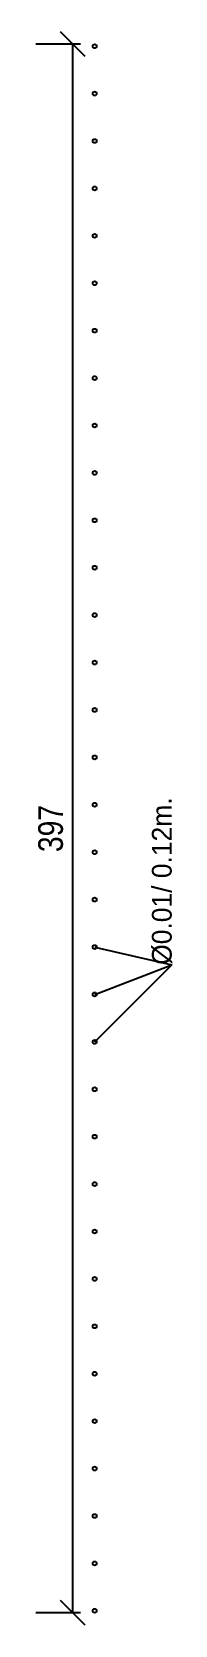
# Model space of a CAD drawing. Header units: metres. Extents: x -0.15 to 0.2, y 0.17 to 4.2.
import ezdxf

# ---------------------------------------------------------------- set-up
doc = ezdxf.new("R2010")
doc.units = ezdxf.units.M
doc.styles.add('OpenSansCondensed-Light', font='OpenSansCondensed-Light.ttf')
doc.dimstyles.new('EZ_M_25_H25_CM', dxfattribs={"dimtxt": 0.0625, "dimasz": 0.0625, "dimexe": 0.09375, "dimexo": 0.03125, "dimgap": 0.025, "dimtad": 1, "dimlfac": 100, "dimzin": 12, "dimdsep": 46, "dimtxsty": 'OpenSansCondensed-Light', "dimtsz": 0.03125, "dimcen": 2.5, "dimazin": 3, "dimtfac": 0.5, "dimtmove": 2, "dimatfit": 3})

msp = doc.modelspace()

# ---------------------------------------------------------------- linework, layer by layer
for p in [(0.005, 1.885), (0.005, 1.645), (0.005, 1.765)]:
    msp.add_line(p, (0.2, 1.84))
for centre in [(0.005, 4.165), (0.005, 4.045), (0.005, 3.925), (0.005, 3.805), (0.005, 3.685), (0.005, 3.565), (0.005, 3.445), (0.005, 3.325), (0.005, 3.205), (0.005, 3.085), (0.005, 2.965), (0.005, 2.845), (0.005, 2.725), (0.005, 2.605), (0.005, 2.485), (0.005, 2.365), (0.005, 2.245), (0.005, 2.125), (0.005, 2.005), (0.005, 1.885), (0.005, 1.765), (0.005, 1.645), (0.005, 1.525), (0.005, 1.405), (0.005, 1.285), (0.005, 1.165), (0.005, 1.045), (0.005, 0.925), (0.005, 0.805), (0.005, 0.685), (0.005, 0.565), (0.005, 0.445), (0.005, 0.325), (0.005, 0.205)]:
    msp.add_circle(centre, 0.005)

# ---------------------------------------------------------------- texts
msp.add_text('Ø0.01/ 0.12m.', height=0.05, rotation=90).set_placement((0.2, 1.84))

# ---------------------------------------------------------------- dimensions: what is measured, and where the dimension line sits
msp.add_linear_dim(base=(-0.05, 0.2), p1=(0, 0.2), p2=(0, 4.17), angle=90, dimstyle='EZ_M_25_H25_CM').render()

doc.saveas('drawing.dxf')
